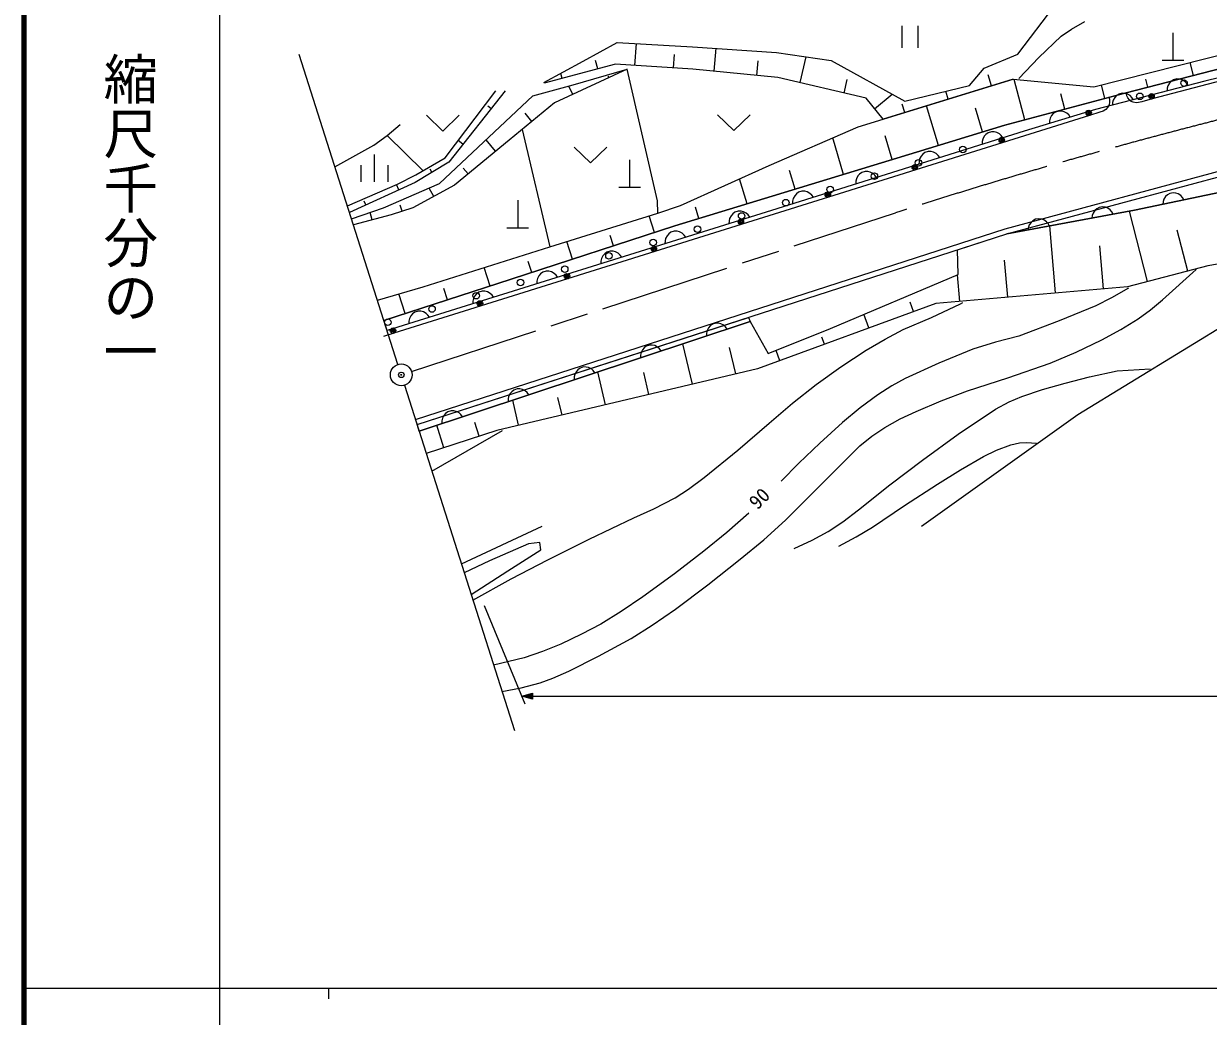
# Model space of a CAD drawing. Units: millimetres, scale not verified. Extents: x 40000 to 680000, y 20000 to 380000.
# Drawn here: x 40000 to 148876, y 202409 to 293587 of the extents above; entities that cross this region are included whole.
import ezdxf
from ezdxf.enums import TextEntityAlignment as Align

# ---------------------------------------------------------------- set-up
doc = ezdxf.new("R2010")
doc.units = ezdxf.units.MM
doc.header["$LTSCALE"] = 1000
doc.header["$PDMODE"] = 32
doc.header["$PDSIZE"] = 500
doc.linetypes.add('CHAIN', pattern=[18.5, 12, -1.5, 3.5, -1.5])
for name, color, linetype, lineweight in [('S-BGD', 7, 'Continuous', 25), ('S-BMK', 2, 'CHAIN', 13), ('S-BMK-OTRS', 5, 'Continuous', 25), ('S-BMK-SRVR', 3, 'Continuous', 25), ('S-STR-HTXT', 7, 'Continuous', 13), ('S-TTL', 2, 'Continuous', 140), ('S-TTL-BAND', 7, 'Continuous', 25)]:
    doc.layers.add(name, color=color, linetype=linetype, lineweight=lineweight)
doc.layers.add('S-OTRS', color=6, linetype='Continuous')
doc.styles.add('@ＭＳ ゴシック', font='')
doc.styles.add('ＭＳ ゴシック', font='')
doc.styles.get('@ＭＳ ゴシック').set_extended_font_data('@MS Gothic')
doc.styles.get('ＭＳ ゴシック').set_extended_font_data('MS Gothic')

msp = doc.modelspace()

# ---------------------------------------------------------------- linework, layer by layer
at = {"layer": 'S-BGD'}
for p, q in [((131358, 290784), (134771, 295262)), ((120700, 293396), (120700, 291383)), ((122220, 291383), (122220, 293396)), ((135339, 292430), (136290, 293084)), ((136290, 293084), (137513, 293778)), ((138351, 287790), (159199, 293062)), ((91425, 290145), (94547, 291849)), ((94547, 291849), (101461, 291476)), ((133314, 290482), (135339, 292430)), ((145629, 292743), (145629, 290227)), ((96177, 289759), (96310, 291754)), ((99722, 289519), (99804, 290745)), ((101461, 291476), (109187, 290944)), ((103453, 289213), (103651, 291325)), ((109187, 290944), (114214, 290198)), ((128289, 289506), (131358, 290784)), ((87815, 288173), (91425, 290145)), ((94404, 289879), (87843, 288121)), ((92764, 289439), (92565, 290193)), ((101495, 289400), (94404, 289879)), ((107368, 288840), (107493, 290169)), ((111350, 288175), (111903, 290541)), ((114214, 290198), (120987, 286471)), ((131470, 288557), (133314, 290482)), ((141219, 287211), (153813, 290459)), ((153813, 290459), (141219, 287211)), ((144629, 290227), (146629, 290227)), ((147516, 288835), (147212, 290031)), ((157455, 290540), (148565, 288304)), ((95463, 289400), (88796, 286311)), ((89484, 288561), (89364, 289011)), ((90489, 287962), (95462, 289403)), ((93796, 288627), (93725, 288782)), ((98251, 277311), (95462, 289403)), ((109326, 288654), (101495, 289400)), ((117422, 286737), (109326, 288654)), ((126913, 287908), (128289, 289506)), ((128950, 287872), (128642, 288890)), ((151667, 288783), (143727, 286676)), ((86785, 286950), (90489, 287962)), ((90462, 287083), (90108, 287858)), ((115398, 287216), (115688, 288455)), ((118982, 284820), (130944, 288483)), ((130944, 288483), (118982, 284820)), ((120987, 286471), (126913, 287908)), ((130944, 288483), (138351, 287790)), ((132004, 284770), (131035, 288474)), ((148565, 288304), (138512, 285694)), ((139376, 286723), (139051, 287967)), ((143318, 287752), (143133, 288482)), ((145101, 287654), (145083, 287400)), ((145167, 287879), (145101, 287654)), ((145311, 288124), (145167, 287879)), ((145475, 288291), (145311, 288124)), ((145687, 288430), (145475, 288291)), ((145997, 288510), (145687, 288430)), ((146249, 288493), (145997, 288510)), ((146473, 288426), (146249, 288493)), ((146717, 288281), (146473, 288426)), ((146883, 288116), (146717, 288281)), ((147020, 287903), (146883, 288116)), ((78213, 278909), (86785, 286950)), ((78742, 281252), (83398, 287429)), ((84245, 287429), (79060, 280879)), ((118982, 284820), (117422, 286737)), ((118202, 285778), (119820, 287112)), ((124963, 286651), (124742, 287382)), ((130160, 284282), (141219, 287211)), ((141219, 287211), (130160, 284282)), ((135690, 285746), (135321, 287156)), ((139805, 286366), (139750, 286138)), ((139763, 286775), (139810, 286621)), ((139810, 286621), (139805, 286366)), ((140074, 286349), (140057, 286095)), ((140140, 286574), (140074, 286349)), ((140284, 286820), (140140, 286574)), ((140448, 286987), (140284, 286820)), ((140660, 287125), (140448, 286987)), ((140970, 287206), (140660, 287125)), ((141223, 287188), (140970, 287206)), ((141446, 287121), (141223, 287188)), ((141375, 286967), (141344, 287084)), ((141465, 286783), (141375, 286967)), ((141690, 286977), (141446, 287121)), ((141642, 286580), (141465, 286783)), ((141799, 286455), (141642, 286580)), ((141856, 286812), (141690, 286977)), ((141984, 286380), (141799, 286455)), ((141993, 286598), (141856, 286812)), ((142247, 286324), (141984, 286380)), ((142760, 286419), (142450, 286337)), ((143727, 286676), (142760, 286419)), ((82949, 285792), (82655, 286027)), ((88796, 286311), (84615, 282903)), ((86706, 284607), (86081, 285382)), ((120976, 285430), (120748, 286183)), ((124089, 282405), (122978, 286043)), ((128137, 283656), (127472, 285833)), ((138512, 285694), (131950, 283724)), ((134630, 285327), (134473, 285154)), ((134837, 285473), (134630, 285327)), ((135144, 285565), (134837, 285473)), ((135397, 285557), (135144, 285565)), ((135623, 285499), (135397, 285557)), ((135872, 285364), (135623, 285499)), ((136044, 285205), (135872, 285364)), ((138914, 285455), (137959, 285156)), ((139219, 285551), (138914, 285455)), ((139463, 285711), (139219, 285551)), ((139618, 285886), (139463, 285711)), ((139750, 286138), (139618, 285886)), ((142450, 286337), (142247, 286324)), ((73398, 283329), (74615, 284341)), ((137959, 285156), (74021, 265150)), ((77015, 285174), (78515, 283725)), ((78515, 283725), (80015, 285174)), ((103766, 285227), (105266, 283778)), ((105266, 283778), (106766, 285227)), ((116707, 284128), (118982, 284820)), ((122065, 281779), (130160, 284282)), ((130160, 284282), (122065, 281779)), ((134281, 284676), (134273, 284421)), ((134339, 284903), (134281, 284676)), ((134473, 285154), (134339, 284903)), ((136189, 284997), (136044, 285205)), ((72181, 282424), (73398, 283329)), ((73398, 283329), (76705, 280086)), ((85806, 283874), (88345, 273104)), ((108505, 280560), (116707, 284128)), ((131950, 283724), (108720, 276429)), ((115360, 279742), (114352, 283103)), ((119830, 281100), (119174, 283287)), ((128283, 283247), (128152, 282995)), ((128438, 283422), (128283, 283247)), ((128644, 283571), (128438, 283422)), ((128949, 283667), (128644, 283571)), ((129202, 283662), (128949, 283667)), ((129429, 283607), (129202, 283662)), ((129679, 283475), (129429, 283607)), ((129853, 283318), (129679, 283475)), ((130001, 283112), (129853, 283318)), ((68606, 280444), (72181, 282424)), ((84615, 282903), (79589, 278749)), ((80356, 282517), (79944, 282847)), ((83359, 281864), (82494, 282925)), ((90597, 282259), (92097, 280810)), ((92097, 280810), (93597, 282259)), ((128097, 282767), (128092, 282512)), ((128152, 282995), (128097, 282767)), ((130216, 274754), (157911, 282237)), ((72223, 281586), (72223, 279070)), ((76043, 279708), (78742, 281252)), ((95693, 281084), (95693, 278568)), ((113125, 279063), (122065, 281779)), ((122065, 281779), (113125, 279063)), ((122289, 280943), (122284, 280688)), ((122344, 281171), (122289, 280943)), ((122475, 281423), (122344, 281171)), ((122631, 281598), (122475, 281423)), ((122836, 281747), (122631, 281598)), ((123141, 281843), (122836, 281747)), ((123394, 281838), (123141, 281843)), ((123621, 281783), (123394, 281838)), ((123871, 281651), (123621, 281783)), ((124046, 281495), (123871, 281651)), ((124193, 281288), (124046, 281495)), ((130357, 274271), (158037, 281750)), ((130357, 274271), (158037, 281750)), ((70973, 280580), (70973, 279070)), ((73473, 280580), (73473, 279070)), ((79060, 280879), (75991, 279015)), ((77525, 279947), (77362, 280219)), ((80845, 279788), (80404, 280328)), ((100357, 276885), (108505, 280560)), ((110911, 278389), (110398, 280096)), ((117028, 279923), (116823, 279775)), ((117334, 280019), (117028, 279923)), ((117587, 280014), (117334, 280019)), ((117813, 279959), (117587, 280014)), ((118064, 279827), (117813, 279959)), ((118238, 279671), (118064, 279827)), ((69747, 276867), (74350, 278856)), ((75991, 279015), (69942, 276258)), ((73080, 276672), (78213, 278909)), ((74478, 278326), (74258, 278816)), ((74350, 278856), (76043, 279708)), ((79589, 278749), (75779, 276672)), ((99843, 275016), (113125, 279063)), ((113125, 279063), (99843, 275016)), ((106484, 277040), (105793, 279337)), ((116481, 279119), (116477, 278865)), ((116536, 279347), (116481, 279119)), ((116668, 279599), (116536, 279347)), ((116823, 279775), (116668, 279599)), ((118386, 279464), (118238, 279671)), ((156380, 279440), (142089, 276446)), ((142089, 276446), (156380, 279440)), ((77684, 277711), (77262, 278495)), ((94693, 278568), (96693, 278568)), ((110860, 277775), (110729, 277523)), ((111015, 277951), (110860, 277775)), ((111221, 278100), (111015, 277951)), ((111526, 278195), (111221, 278100)), ((111779, 278191), (111526, 278195)), ((112006, 278135), (111779, 278191)), ((112256, 278003), (112006, 278135)), ((112430, 277847), (112256, 278003)), ((112578, 277640), (112430, 277847)), ((144944, 277702), (144789, 277464)), ((145116, 277861), (144944, 277702)), ((145334, 277989), (145116, 277861)), ((145648, 278055), (145334, 277989)), ((145899, 278026), (145648, 278055)), ((146119, 277948), (145899, 278026)), ((146356, 277792), (146119, 277948)), ((146514, 277620), (146356, 277792)), ((70136, 275649), (73080, 276672)), ((71454, 276947), (71305, 277277)), ((75779, 276672), (73768, 276033)), ((74774, 276353), (74598, 276911)), ((85406, 277365), (85406, 274849)), ((98293, 276193), (98251, 277311)), ((98293, 276193), (100357, 276885)), ((102057, 275691), (101745, 276727)), ((110674, 277295), (110669, 277041)), ((110729, 277523), (110674, 277295)), ((138625, 276582), (138450, 276426)), ((138847, 276704), (138625, 276582)), ((139162, 276763), (138847, 276704)), ((139412, 276727), (139162, 276763)), ((139631, 276645), (139412, 276727)), ((139863, 276484), (139631, 276645)), ((144713, 277242), (144683, 276990)), ((144789, 277464), (144713, 277242)), ((146641, 277400), (146514, 277620)), ((73768, 276033), (70310, 275105)), ((72039, 275569), (71859, 276248)), ((108720, 276429), (73406, 265399)), ((88345, 273104), (98293, 276193)), ((97965, 274404), (97471, 275938)), ((104827, 275466), (104822, 275211)), ((104882, 275694), (104827, 275466)), ((105014, 275946), (104882, 275694)), ((105170, 276121), (105014, 275946)), ((105375, 276269), (105170, 276121)), ((105681, 276365), (105375, 276269)), ((105934, 276359), (105681, 276365)), ((106160, 276304), (105934, 276359)), ((106411, 276171), (106160, 276304)), ((106585, 276015), (106411, 276171)), ((106732, 275808), (106585, 276015)), ((142089, 276446), (130357, 274271)), ((130357, 274271), (142089, 276446)), ((132759, 275494), (132584, 275339)), ((132981, 275617), (132759, 275494)), ((133295, 275675), (132981, 275617)), ((133546, 275640), (133295, 275675)), ((133764, 275557), (133546, 275640)), ((133997, 275396), (133764, 275557)), ((138208, 275972), (138173, 275720)), ((138290, 276192), (138208, 275972)), ((138450, 276426), (138290, 276192)), ((140018, 276308), (139863, 276484)), ((140140, 276085), (140018, 276308)), ((143297, 269905), (141639, 276363)), ((76004, 257243), (130216, 274754)), ((84406, 274849), (86406, 274849)), ((84816, 270117), (99843, 275016)), ((99843, 275016), (84816, 270117)), ((99490, 274431), (99284, 274282)), ((99795, 274526), (99490, 274431)), ((100048, 274521), (99795, 274526)), ((100275, 274465), (100048, 274521)), ((100525, 274333), (100275, 274465)), ((132342, 274884), (132307, 274632)), ((132424, 275104), (132342, 274884)), ((132584, 275339), (132424, 275104)), ((134152, 275220), (133997, 275396)), ((134274, 274997), (134152, 275220)), ((134846, 268851), (134317, 275005)), ((146979, 270863), (146013, 274625)), ((76157, 256764), (130357, 274271)), ((90451, 271954), (89923, 273594)), ((94208, 273179), (93902, 274131)), ((98942, 273627), (98936, 273373)), ((98997, 273855), (98942, 273627)), ((99129, 274107), (98997, 273855)), ((99284, 274282), (99129, 274107)), ((100699, 274176), (100525, 274333)), ((100846, 273969), (100699, 274176)), ((125834, 272809), (130357, 274271)), ((76704, 269430), (88345, 273104)), ((93243, 272269), (93111, 272017)), ((93398, 272444), (93243, 272269)), ((93604, 272593), (93398, 272444)), ((93910, 272688), (93604, 272593)), ((94163, 272683), (93910, 272688)), ((94389, 272627), (94163, 272683)), ((94639, 272494), (94389, 272627)), ((94813, 272338), (94639, 272494)), ((94961, 272131), (94813, 272338)), ((125897, 270556), (125834, 272809)), ((139252, 269235), (138913, 273183)), ((157551, 272863), (148820, 271341)), ((82865, 269486), (82317, 271202)), ((86694, 270729), (86369, 271739)), ((93056, 271789), (93051, 271535)), ((93111, 272017), (93056, 271789)), ((130440, 268467), (130148, 271871)), ((148820, 271341), (141455, 269427)), ((73109, 266332), (84816, 270117)), ((84816, 270117), (73109, 266332)), ((87226, 270179), (87170, 269951)), ((87357, 270431), (87226, 270179)), ((87513, 270606), (87357, 270431)), ((87718, 270754), (87513, 270606)), ((88024, 270850), (87718, 270754)), ((88277, 270844), (88024, 270850)), ((88504, 270789), (88277, 270844)), ((88754, 270656), (88504, 270789)), ((88928, 270500), (88754, 270656)), ((89075, 270293), (88928, 270500)), ((114142, 265598), (125897, 270556)), ((126034, 268083), (125824, 270525)), ((144664, 268208), (147773, 271006)), ((72515, 268192), (76704, 269430)), ((78962, 268224), (78628, 269270)), ((82138, 269011), (81833, 268916)), ((82391, 269006), (82138, 269011)), ((82618, 268950), (82391, 269006)), ((82868, 268818), (82618, 268950)), ((87170, 269951), (87165, 269696)), ((141455, 269427), (123831, 267891)), ((141542, 269305), (139980, 268398)), ((75060, 266963), (74482, 268773)), ((81285, 268113), (81280, 267858)), ((81340, 268341), (81285, 268113)), ((81472, 268592), (81340, 268341)), ((81627, 268767), (81472, 268592)), ((81833, 268916), (81627, 268767)), ((83042, 268661), (82868, 268818)), ((83190, 268455), (83042, 268661)), ((123831, 267891), (107443, 261883)), ((121783, 267140), (121466, 268015)), ((123444, 266605), (126102, 267868)), ((126102, 267868), (126306, 267991)), ((139980, 268398), (138531, 267670)), ((143563, 267298), (144664, 268208)), ((75586, 266754), (75455, 266502)), ((75742, 266929), (75586, 266754)), ((75947, 267078), (75742, 266929)), ((76253, 267173), (75947, 267078)), ((76506, 267168), (76253, 267173)), ((76732, 267112), (76506, 267168)), ((76983, 266980), (76732, 267112)), ((77157, 266823), (76983, 266980)), ((77304, 266616), (77157, 266823)), ((117686, 265638), (117229, 266900)), ((138531, 267670), (135154, 266290)), ((142419, 266485), (143563, 267298)), ((73406, 265399), (73109, 266332)), ((75399, 266274), (75394, 266020)), ((75455, 266502), (75399, 266274)), ((76157, 256764), (106613, 266601)), ((106755, 266236), (76348, 256163)), ((76348, 256163), (106755, 266236)), ((103097, 265829), (102944, 265652)), ((103300, 265981), (103097, 265829)), ((103604, 266082), (103300, 265981)), ((103857, 266081), (103604, 266082)), ((104084, 266029), (103857, 266081)), ((104337, 265901), (104084, 266029)), ((104513, 265747), (104337, 265901)), ((104664, 265543), (104513, 265747)), ((106613, 266601), (106755, 266236)), ((106755, 266236), (108436, 263291)), ((120835, 265486), (123444, 266605)), ((135154, 266290), (131453, 264900)), ((136880, 257676), (151391, 266577)), ((140840, 265509), (142419, 266485)), ((74021, 265150), (73066, 264851)), ((102766, 265168), (102765, 264914)), ((102817, 265397), (102766, 265168)), ((102944, 265652), (102817, 265397)), ((108436, 263291), (114142, 265598)), ((113589, 264136), (113354, 264784)), ((117443, 263592), (119166, 264615)), ((119166, 264615), (120835, 265486)), ((131453, 264900), (129322, 264342)), ((139079, 264554), (140840, 265509)), ((96863, 263637), (96736, 263383)), ((97016, 263815), (96863, 263637)), ((97218, 263967), (97016, 263815)), ((97522, 264067), (97218, 263967)), ((97775, 264066), (97522, 264067)), ((98003, 264015), (97775, 264066)), ((98255, 263886), (98003, 264015)), ((98432, 263733), (98255, 263886)), ((98583, 263529), (98432, 263733)), ((101454, 260469), (100586, 264192)), ((105447, 261412), (104877, 263857)), ((109492, 262634), (109150, 263580)), ((115110, 262059), (117443, 263592)), ((127246, 263678), (124118, 262391)), ((129322, 264342), (127246, 263678)), ((136730, 263429), (139079, 264554)), ((96684, 263154), (96683, 262899)), ((96736, 263383), (96684, 263154)), ((130460, 261048), (134338, 262400)), ((134338, 262400), (136730, 263429)), ((107443, 261883), (83486, 256228)), ((90654, 261368), (90603, 261140)), ((90782, 261623), (90654, 261368)), ((90934, 261800), (90782, 261623)), ((91137, 261952), (90934, 261800)), ((91441, 262053), (91137, 261952)), ((91694, 262052), (91441, 262053)), ((91921, 262000), (91694, 262052)), ((92174, 261872), (91921, 262000)), ((92351, 261718), (92174, 261872)), ((92502, 261514), (92351, 261718)), ((93468, 258584), (92765, 261602)), ((97461, 259527), (96990, 261549)), ((112823, 260433), (115110, 262059)), ((124118, 262391), (121006, 260997)), ((137956, 261146), (140501, 261687)), ((140501, 261687), (143522, 261889)), ((90603, 261140), (90602, 260885)), ((110664, 258722), (112823, 260433)), ((119775, 260331), (118491, 259504)), ((121006, 260997), (119775, 260331)), ((126752, 259868), (130460, 261048)), ((133633, 259978), (135719, 260567)), ((135719, 260567), (137956, 261146)), ((84521, 259125), (84520, 258870)), ((84573, 259354), (84521, 259125)), ((84700, 259608), (84573, 259354)), ((84853, 259786), (84700, 259608)), ((85056, 259938), (84853, 259786)), ((85360, 260038), (85056, 259938)), ((85613, 260038), (85360, 260038)), ((85840, 259986), (85613, 260038)), ((86093, 259857), (85840, 259986)), ((86269, 259704), (86093, 259857)), ((86420, 259500), (86269, 259704)), ((89475, 257642), (89103, 259240)), ((118491, 259504), (116886, 258299)), ((124319, 258950), (126752, 259868)), ((130568, 258843), (131734, 259341)), ((131734, 259341), (133633, 259978)), ((85482, 256700), (84944, 259011)), ((108528, 256899), (110664, 258722)), ((116886, 258299), (115253, 256940)), ((122011, 257969), (124319, 258950)), ((125881, 255868), (129326, 258190)), ((129326, 258190), (130568, 258843)), ((78440, 257111), (78439, 256856)), ((78491, 257340), (78440, 257111)), ((78619, 257594), (78491, 257340)), ((78771, 257771), (78619, 257594)), ((78974, 257923), (78771, 257771)), ((79278, 258024), (78974, 257923)), ((79531, 258023), (79278, 258024)), ((79759, 257971), (79531, 258023)), ((80011, 257843), (79759, 257971)), ((80188, 257690), (80011, 257843)), ((80339, 257485), (80188, 257690)), ((119159, 256508), (120559, 257285)), ((120559, 257285), (122011, 257969)), ((122527, 247444), (136880, 257676)), ((76348, 256163), (76157, 256764)), ((83486, 256228), (77003, 254106)), ((77519, 252482), (84012, 256232)), ((78623, 254637), (77958, 256697)), ((81865, 255698), (81463, 256941)), ((105640, 254411), (108528, 256899)), ((115253, 256940), (113159, 255067)), ((117958, 255690), (119159, 256508)), ((122597, 253508), (125881, 255868)), ((110021, 247969), (116862, 254810)), ((113159, 255067), (111235, 253211)), ((116862, 254810), (117958, 255690)), ((129416, 254403), (130738, 254916)), ((130738, 254916), (131516, 255085)), ((131516, 255085), (132178, 255116)), ((132178, 255116), (133071, 255047)), ((102556, 251890), (105640, 254411)), ((126096, 252621), (128224, 253834)), ((128224, 253834), (129416, 254403)), ((111235, 253211), (109627, 251576)), ((119612, 251237), (122597, 253508)), ((123991, 251287), (126096, 252621)), ((101102, 250819), (102556, 251890)), ((99878, 250041), (101102, 250819)), ((116733, 248920), (119612, 251237)), ((120953, 249345), (123991, 251287)), ((97922, 249025), (99878, 250041)), ((118023, 247353), (120953, 249345)), ((96083, 248189), (97922, 249025)), ((106633, 248618), (104623, 246840)), ((115286, 247835), (116733, 248920)), ((80224, 243980), (87658, 247426)), ((91969, 246250), (96083, 248189)), ((108021, 246183), (110021, 247969)), ((113948, 246954), (115286, 247835)), ((116508, 246440), (118023, 247353)), ((88182, 244354), (91969, 246250)), ((104623, 246840), (102522, 245121)), ((105857, 244392), (108021, 246183)), ((110817, 245385), (112455, 246143)), ((112455, 246143), (113948, 246954)), ((114909, 245607), (116508, 246440)), ((86391, 245804), (82822, 244259)), ((84511, 243332), (87543, 245263)), ((87427, 245920), (86391, 245804)), ((87543, 245263), (87427, 245920)), ((102522, 245121), (99822, 243042)), ((82822, 244259), (80487, 243154)), ((84789, 242581), (88182, 244354)), ((102881, 242040), (105857, 244392)), ((81127, 241141), (84511, 243332)), ((99822, 243042), (96915, 240935)), ((81290, 240629), (84789, 242581)), ((99905, 239817), (102881, 242040)), ((96915, 240935), (94919, 239593)), ((94919, 239593), (93030, 238439)), ((97763, 238332), (99905, 239817)), ((93030, 238439), (91263, 237498)), ((91263, 237498), (89366, 236607)), ((95830, 237108), (97763, 238332)), ((89366, 236607), (87698, 235918)), ((92839, 235488), (95830, 237108)), ((85994, 235331), (83190, 234657)), ((87698, 235918), (85994, 235331)), ((90094, 234117), (92839, 235488)), ((88631, 233459), (90094, 234117)), ((85730, 232588), (87470, 233035)), ((87470, 233035), (88631, 233459)), ((83954, 232257), (85730, 232588))]:
    msp.add_line(p, q, dxfattribs=at)
for centre, major_axis in [((146643, 288136), (0, 302)), ((142577, 286915), (0, 302)), ((143663, 286919), (0, 252)), ((143663, 286919), (0, 151)), ((143663, 286919), (0, 50.3)), ((137885, 285397), (0, 252)), ((137885, 285397), (0, 151)), ((137885, 285397), (0, 50.3)), ((129892, 282896), (0, 252)), ((126315, 282032), (0, 302)), ((129892, 282896), (0, 151)), ((129892, 282896), (0, 50.3)), ((122249, 280811), (0, 302)), ((118184, 279590), (0, 302)), ((121900, 280395), (0, 252)), ((121900, 280395), (0, 151)), ((121900, 280395), (0, 50.3)), ((113908, 277894), (0, 252)), ((113908, 277894), (0, 151)), ((114118, 278369), (0, 302)), ((113908, 277894), (0, 50.3)), ((110052, 277148), (0, 302)), ((105916, 275394), (0, 252)), ((105987, 275927), (0, 302)), ((105916, 275394), (0, 151)), ((101921, 274706), (0, 302)), ((105916, 275394), (0, 50.3)), ((97856, 273486), (0, 302)), ((93790, 272265), (0, 302)), ((97923, 272893), (0, 252)), ((97923, 272893), (0, 151)), ((97923, 272893), (0, 50.3)), ((89725, 271044), (0, 302)), ((85659, 269823), (0, 302)), ((89931, 270392), (0, 252)), ((89931, 270392), (0, 151)), ((89931, 270392), (0, 50.3)), ((81593, 268602), (0, 302)), ((81939, 267891), (0, 252)), ((81939, 267891), (0, 151)), ((81939, 267891), (0, 50.3)), ((77528, 267381), (0, 302)), ((73462, 266160), (0, 302)), ((73947, 265390), (0, 252)), ((73947, 265390), (0, 151)), ((73947, 265390), (0, 50.3))]:
    msp.add_ellipse(centre, major_axis=major_axis, ratio=0.993646, dxfattribs=at)
at = {"layer": 'S-BMK'}
msp.add_line((75655, 261642), (120129, 276221), dxfattribs=at)
msp.add_ellipse((272322, -203109), major_axis=(0, 503206), ratio=0.993646, start_param=0.2062197, end_param=0.3092867, dxfattribs=at)
at = {"layer": 'S-BMK-OTRS'}
for p, q in [((74398, 262289), (65314, 290761)), ((75009, 260372), (85094, 228671))]:
    msp.add_line(p, q, dxfattribs=at)
at = {"layer": 'S-BMK-SRVR'}
for major_axis in [(0, 1006), (0, 40.3)]:
    msp.add_ellipse((74704, 261331), major_axis=major_axis, ratio=0.993646, dxfattribs=at)
at = {"layer": 'S-OTRS'}
msp.add_point((74704, 261331), dxfattribs=at)
at = {"layer": 'S-STR-HTXT'}
for p, q in [((82332, 240144), (86070, 231100)), ((85772, 231821), (86772, 232102)), ((86052, 231821), (86732, 232022)), ((86212, 231821), (86692, 231941)), ((86692, 231941), (86692, 231700)), ((86732, 232022), (86732, 231619)), ((86772, 232102), (86772, 231539)), ((86772, 231539), (85772, 231821)), ((85772, 231821), (370342, 231821)), ((86732, 231619), (86052, 231821)), ((86692, 231700), (86212, 231821)), ((86452, 231821), (86652, 231861)), ((86652, 231780), (86452, 231821)), ((86652, 231861), (86652, 231780))]:
    msp.add_line(p, q, dxfattribs=at)
at = {"layer": 'S-TTL'}
msp.add_line((40000, 380000), (40000, 20000), dxfattribs=at)
at = {"layer": 'S-TTL-BAND'}
for p, q in [((58000, 370000), (58000, 20000)), ((40000, 205000), (579000, 205000)), ((68000, 205000), (68000, 204000))]:
    msp.add_line(p, q, dxfattribs=at)

# ---------------------------------------------------------------- texts
at = {"layer": 'S-STR-HTXT', "style": 'ＭＳ ゴシック'}
msp.add_text('90', height=1320, rotation=45.183, dxfattribs=at).set_placement((107728, 248603), align=Align.BOTTOM_LEFT)
at = {"layer": 'S-TTL-BAND', "style": '@ＭＳ ゴシック'}
msp.add_text('縮尺千分の一', height=3666, rotation=270, dxfattribs=at).set_placement((49777, 261030), align=Align.MIDDLE_RIGHT)

doc.saveas('drawing.dxf')
